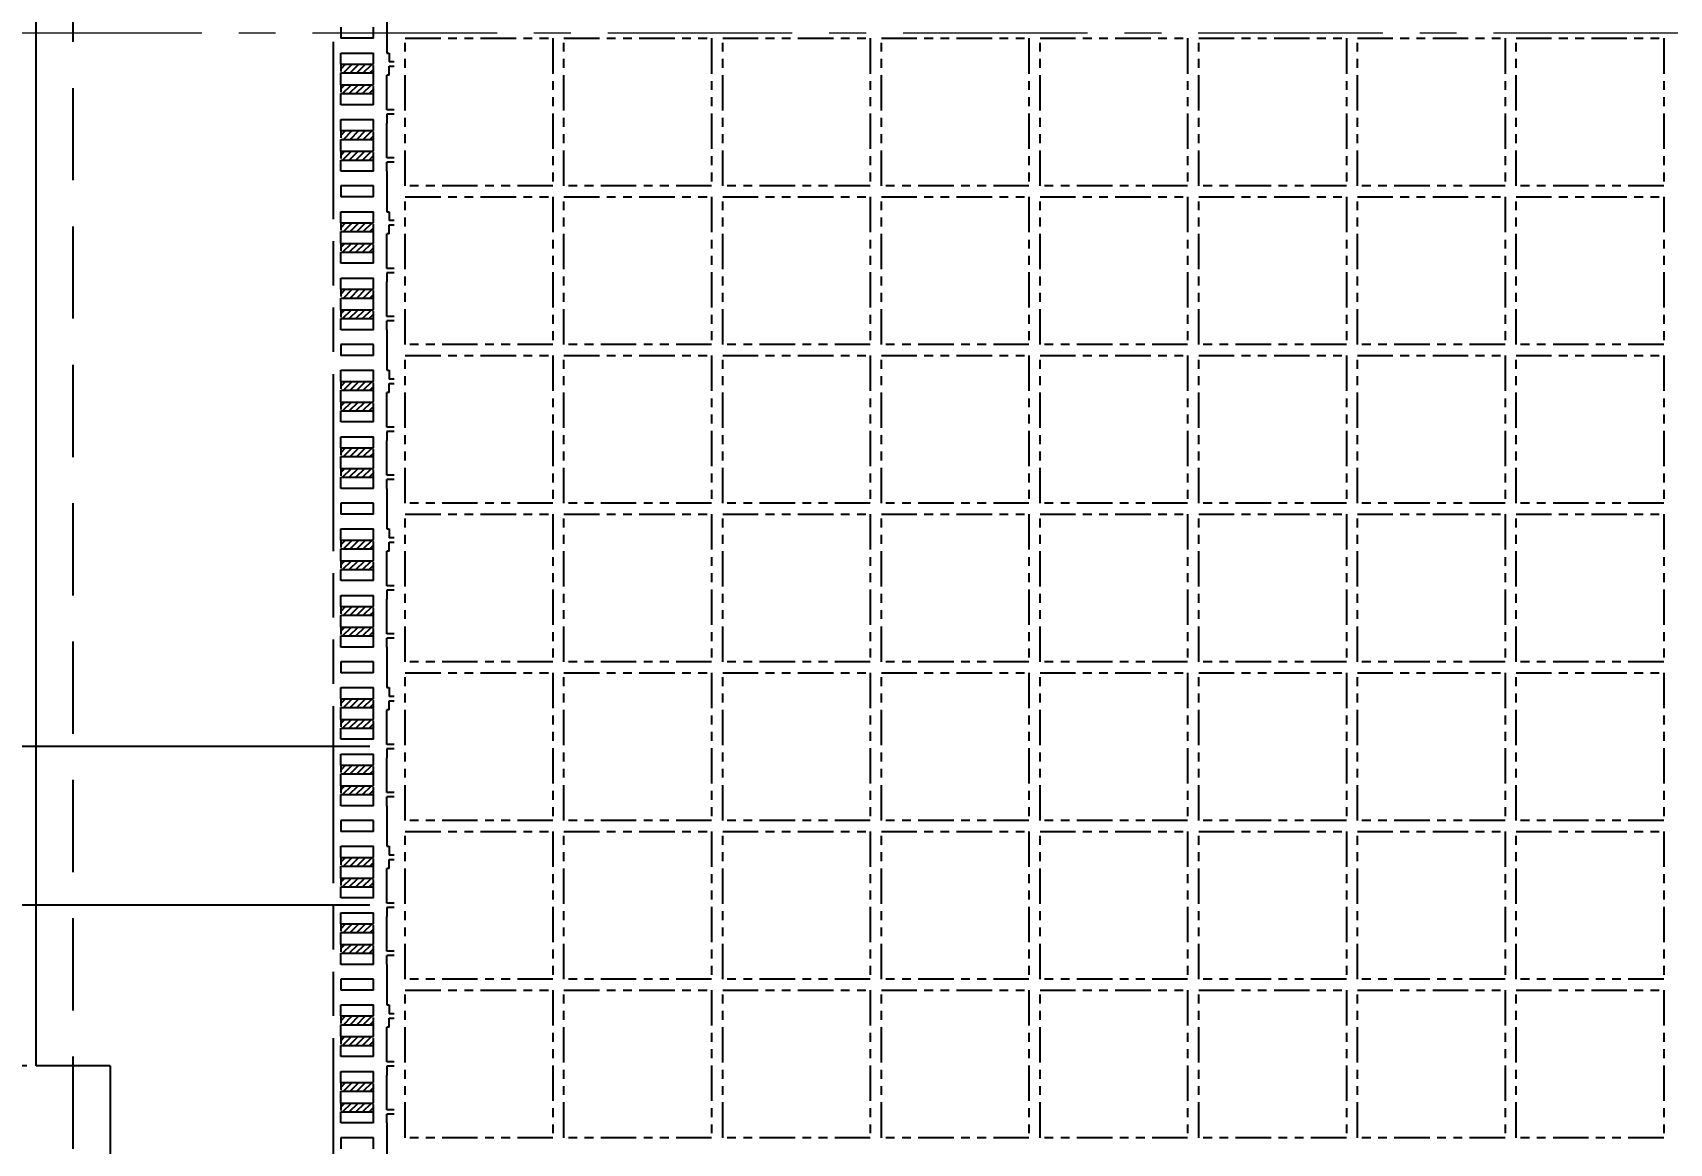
# Model space of a CAD drawing. Extents: x -338 to -53, y 67 to 196.
# Drawn here: x -326.41 to -304.24, y 133 to 148.05 of the extents above; entities that cross this region are included whole.
import ezdxf

# ---------------------------------------------------------------- set-up
doc = ezdxf.new("R2010")
doc.units = 0
for name, pattern in [('ACAD_ISO09W100', [45, 24, -3, 6, -3, 6, -3]), ('CENTER', [2, 1.25, -0.25, 0.25, -0.25]), ('HIDDEN', [0.375, 0.25, -0.125])]:
    doc.linetypes.add(name, pattern=pattern)
doc.layers.add('Center', color=1, linetype='CENTER', lineweight=0)
for name, color, linetype in [('dimension', 3, 'Continuous'), ('Etched Area', 4, 'Continuous'), ('Hidden', 4, 'HIDDEN'), ('Molding Line', 5, 'ACAD_ISO09W100'), ('PKG Line', 2, 'ACAD_ISO09W100'), ('Tape Line', 21, 'HIDDEN')]:
    doc.layers.add(name, color=color, linetype=linetype)
doc.styles.add('SIMPLEX', font='SIMPLEX')
doc.dimstyles.new('1', dxfattribs={"dimtxt": 1, "dimasz": 1, "dimexe": 0.3, "dimexo": 0.3, "dimgap": 0.3, "dimtad": 0, "dimdec": 3, "dimzin": 1, "dimdsep": 46, "dimtxsty": 'SIMPLEX', "dimcen": 0, "dimclrd": 256, "dimclre": 256, "dimclrt": 7, "dimadec": 0, "dimazin": 1, "dimtm": 1.25, "dimtfac": 1, "dimtdec": 3, "dimtmove": 0, "dimatfit": 0, "dimfxl": 1, "dimtolj": 1, "dimtzin": 0, "dimlwd": -1, "dimlwe": -1, "dimarcsym": 1})
pattern_1 = [(45, (-208.74118, 143.71751), (-0.04490128, 0.04490128), [])]
pattern_2 = [(45, (-208.74118, 144.61751), (-0.04490128, 0.04490128), [])]
pattern_3 = [(45, (-208.74118, 145.86751), (-0.04490128, 0.04490128), [])]
pattern_4 = [(45, (-208.74118, 146.76751), (-0.04490128, 0.04490128), [])]
pattern_5 = [(45, (-208.74118, 148.01751), (-0.04490128, 0.04490128), [])]
pattern_6 = [(45, (-208.74118, 148.91751), (-0.04490128, 0.04490128), [])]
pattern_7 = [(45, (-208.74118, 150.16751), (-0.04490128, 0.04490128), [])]
pattern_8 = [(45, (-208.74118, 151.06751), (-0.04490128, 0.04490128), [])]
pattern_9 = [(45, (-208.74118, 152.31751), (-0.04490128, 0.04490128), [])]
pattern_10 = [(45, (-208.74118, 153.21751), (-0.04490128, 0.04490128), [])]
pattern_11 = [(45, (-208.74118, 154.46751), (-0.04490128, 0.04490128), [])]
pattern_12 = [(45, (-208.74118, 155.36751), (-0.04490128, 0.04490128), [])]
pattern_13 = [(45, (-208.74118, 156.61751), (-0.04490128, 0.04490128), [])]
pattern_14 = [(45, (-208.74118, 157.51751), (-0.04490128, 0.04490128), [])]

# ---------------------------------------------------------------- blocks, each defined once
blk = doc.blocks.new('*D0')
at = {"layer": 'Defpoints', "color": 0, "transparency": 16777216}
for p in [(2412.232, 1925.599), (2420.925, 1925.599), (2420.925, 1923.449)]:
    blk.add_point(p, dxfattribs=at)
at = {"layer": 'dimension', "transparency": 16777216}
for p, q in [((2412.232, 1926.599), (2412.232, 1927.599)), ((2420.625, 1925.599), (2411.932, 1925.599)), ((2412.232, 1923.449), (2412.232, 1925.599)), ((2420.625, 1923.449), (2411.932, 1923.449)), ((2412.232, 1922.449), (2412.232, 1921.449))]:
    blk.add_line(p, q, dxfattribs=at)
for points in [[(2412.065, 1926.599), (2412.399, 1926.599), (2412.232, 1925.599)], [(2412.065, 1922.449), (2412.399, 1922.449), (2412.232, 1923.449)]]:
    blk.add_solid(points, dxfattribs=at)
at = {"layer": 'dimension', "color": 7, "transparency": 16777216, "insert": (2412.232, 1931.637), "char_height": 1, "attachment_point": 5, "rotation": 90, "style": 'SIMPLEX'}
blk.add_mtext('\\A1;2.150 TYP', dxfattribs=at)
blk = doc.blocks.new('*D13')
at = {"layer": 'Defpoints', "color": 0, "transparency": 16777216}
for p in [(2409.903, 1935.274), (2415.928, 1935.274), (2540.353, 1935.274)]:
    blk.add_point(p, dxfattribs=at)
at = {"layer": 'dimension', "transparency": 16777216}
blk.add_line((2415.628, 1935.274), (2409.903, 1935.274), dxfattribs=at)
at = {"layer": 'dimension', "color": 7, "transparency": 16777216, "insert": (2407.603, 1935.274), "char_height": 1, "attachment_point": 5, "style": 'SIMPLEX'}
blk.add_mtext('\\A1;0.000', dxfattribs=at)
blk = doc.blocks.new('*D17')
at = {"layer": 'Defpoints', "color": 0, "transparency": 16777216}
for p in [(2409.903, 1949.274), (2416.263, 1949.274), (2540.353, 1935.274)]:
    blk.add_point(p, dxfattribs=at)
at = {"layer": 'dimension', "transparency": 16777216}
blk.add_line((2415.963, 1949.274), (2409.903, 1949.274), dxfattribs=at)
at = {"layer": 'dimension', "color": 7, "transparency": 16777216, "insert": (2407.222, 1949.274), "char_height": 1, "attachment_point": 5, "style": 'SIMPLEX'}
blk.add_mtext('\\A1;14.000', dxfattribs=at)
blk = doc.blocks.new('*D18')
at = {"layer": 'Defpoints', "color": 0, "transparency": 16777216}
for p in [(2409.903, 1963.274), (2416.265, 1963.274), (2540.353, 1935.274)]:
    blk.add_point(p, dxfattribs=at)
at = {"layer": 'dimension', "transparency": 16777216}
blk.add_line((2415.965, 1963.274), (2409.903, 1963.274), dxfattribs=at)
at = {"layer": 'dimension', "color": 7, "transparency": 16777216, "insert": (2407.127, 1963.274), "char_height": 1, "attachment_point": 5, "style": 'SIMPLEX'}
blk.add_mtext('\\A1;28.000', dxfattribs=at)
blk = doc.blocks.new('*D19')
at = {"layer": 'Defpoints', "color": 0, "transparency": 16777216}
for p in [(2409.903, 1966.098), (2420.939, 1966.099), (2540.353, 1935.274)]:
    blk.add_point(p, dxfattribs=at)
at = {"layer": 'dimension', "transparency": 16777216}
for p, q in [((2411.903, 1966.098), (2409.903, 1966.098)), ((2413.903, 1966.099), (2411.903, 1966.098)), ((2420.639, 1966.099), (2413.903, 1966.099))]:
    blk.add_line(p, q, dxfattribs=at)
at = {"layer": 'dimension', "color": 7, "transparency": 16777216, "insert": (2407.127, 1966.098), "char_height": 1, "attachment_point": 5, "style": 'SIMPLEX'}
blk.add_mtext('\\A1;30.825', dxfattribs=at)
blk = doc.blocks.new('*D20')
at = {"layer": 'Defpoints', "color": 0, "transparency": 16777216}
for p in [(2409.903, 1967.274), (2416.715, 1967.274), (2540.353, 1935.274)]:
    blk.add_point(p, dxfattribs=at)
at = {"layer": 'dimension', "transparency": 16777216}
blk.add_line((2416.415, 1967.274), (2409.903, 1967.274), dxfattribs=at)
at = {"layer": 'dimension', "color": 7, "transparency": 16777216, "insert": (2407.127, 1967.274), "char_height": 1, "attachment_point": 5, "style": 'SIMPLEX'}
blk.add_mtext('\\A1;32.000', dxfattribs=at)
blk = doc.blocks.new('*D21')
at = {"layer": 'Defpoints', "color": 0, "transparency": 16777216}
for p in [(2409.903, 1969.965), (2416.132, 1969.119), (2540.353, 1935.274)]:
    blk.add_point(p, dxfattribs=at)
at = {"layer": 'dimension', "transparency": 16777216}
for p, q in [((2411.903, 1969.965), (2409.903, 1969.965)), ((2413.903, 1969.119), (2411.903, 1969.965)), ((2415.832, 1969.119), (2413.903, 1969.119))]:
    blk.add_line(p, q, dxfattribs=at)
at = {"layer": 'dimension', "color": 7, "transparency": 16777216, "insert": (2407.127, 1969.965), "char_height": 1, "attachment_point": 5, "style": 'SIMPLEX'}
blk.add_mtext('\\A1;33.845', dxfattribs=at)
blk = doc.blocks.new('*D22')
at = {"layer": 'Defpoints', "color": 0, "transparency": 16777216}
for p in [(2409.903, 1968.774), (2448.021, 1968.774), (2540.353, 1935.274)]:
    blk.add_point(p, dxfattribs=at)
at = {"layer": 'dimension', "transparency": 16777216}
blk.add_line((2447.721, 1968.774), (2409.903, 1968.774), dxfattribs=at)
at = {"layer": 'dimension', "color": 7, "transparency": 16777216, "insert": (2407.127, 1968.774), "char_height": 1, "attachment_point": 5, "style": 'SIMPLEX'}
blk.add_mtext('\\A1;33.500', dxfattribs=at)
blk = doc.blocks.new('*D23')
at = {"layer": 'Defpoints', "color": 0, "transparency": 16777216}
for p in [(2409.903, 1971.247), (2418.36, 1970.274), (2540.353, 1935.274)]:
    blk.add_point(p, dxfattribs=at)
at = {"layer": 'dimension', "transparency": 16777216}
for p, q in [((2411.903, 1971.247), (2409.903, 1971.247)), ((2413.903, 1970.274), (2411.903, 1971.247)), ((2418.06, 1970.274), (2413.903, 1970.274))]:
    blk.add_line(p, q, dxfattribs=at)
at = {"layer": 'dimension', "color": 7, "transparency": 16777216, "insert": (2407.127, 1971.247), "char_height": 1, "attachment_point": 5, "style": 'SIMPLEX'}
blk.add_mtext('\\A1;35.000', dxfattribs=at)
blk = doc.blocks.new('*D24')
at = {"layer": 'Defpoints', "color": 0, "transparency": 16777216}
for p in [(2540.353, 1935.274), (2409.903, 1921.274), (2416.278, 1921.274)]:
    blk.add_point(p, dxfattribs=at)
at = {"layer": 'dimension', "transparency": 16777216}
blk.add_line((2415.978, 1921.274), (2409.903, 1921.274), dxfattribs=at)
at = {"layer": 'dimension', "color": 7, "transparency": 16777216, "insert": (2407.222, 1921.274), "char_height": 1, "attachment_point": 5, "style": 'SIMPLEX'}
blk.add_mtext('\\A1;14.000', dxfattribs=at)
blk = doc.blocks.new('*D25')
at = {"layer": 'Defpoints', "color": 0, "transparency": 16777216}
for p in [(2540.353, 1935.274), (2409.903, 1907.274), (2416.287, 1907.274)]:
    blk.add_point(p, dxfattribs=at)
at = {"layer": 'dimension', "transparency": 16777216}
blk.add_line((2415.987, 1907.274), (2409.903, 1907.274), dxfattribs=at)
at = {"layer": 'dimension', "color": 7, "transparency": 16777216, "insert": (2407.127, 1907.274), "char_height": 1, "attachment_point": 5, "style": 'SIMPLEX'}
blk.add_mtext('\\A1;28.000', dxfattribs=at)
blk = doc.blocks.new('*D26')
at = {"layer": 'Defpoints', "color": 0, "transparency": 16777216}
for p in [(2540.353, 1935.274), (2409.903, 1904.449), (2420.822, 1904.449)]:
    blk.add_point(p, dxfattribs=at)
at = {"layer": 'dimension', "transparency": 16777216}
blk.add_line((2420.522, 1904.449), (2409.903, 1904.449), dxfattribs=at)
at = {"layer": 'dimension', "color": 7, "transparency": 16777216, "insert": (2407.127, 1904.449), "char_height": 1, "attachment_point": 5, "style": 'SIMPLEX'}
blk.add_mtext('\\A1;30.825', dxfattribs=at)
blk = doc.blocks.new('*D27')
at = {"layer": 'Defpoints', "color": 0, "transparency": 16777216}
for p in [(2540.353, 1935.274), (2409.903, 1903.274), (2416.904, 1903.274)]:
    blk.add_point(p, dxfattribs=at)
at = {"layer": 'dimension', "transparency": 16777216}
blk.add_line((2416.604, 1903.274), (2409.903, 1903.274), dxfattribs=at)
at = {"layer": 'dimension', "color": 7, "transparency": 16777216, "insert": (2407.127, 1903.274), "char_height": 1, "attachment_point": 5, "style": 'SIMPLEX'}
blk.add_mtext('\\A1;32.000', dxfattribs=at)
blk = doc.blocks.new('*D28')
at = {"layer": 'Defpoints', "color": 0, "transparency": 16777216}
for p in [(2540.353, 1935.274), (2409.903, 1901.774), (2425.655, 1901.774)]:
    blk.add_point(p, dxfattribs=at)
at = {"layer": 'dimension', "transparency": 16777216}
blk.add_line((2425.355, 1901.774), (2409.903, 1901.774), dxfattribs=at)
at = {"layer": 'dimension', "color": 7, "transparency": 16777216, "insert": (2407.127, 1901.774), "char_height": 1, "attachment_point": 5, "style": 'SIMPLEX'}
blk.add_mtext('\\A1;33.500', dxfattribs=at)
blk = doc.blocks.new('*D29')
at = {"layer": 'Defpoints', "color": 0, "transparency": 16777216}
for p in [(2540.353, 1935.274), (2416.167, 1901.429), (2409.903, 1900.552)]:
    blk.add_point(p, dxfattribs=at)
at = {"layer": 'dimension', "transparency": 16777216}
for p, q in [((2413.903, 1901.429), (2411.903, 1900.552)), ((2415.867, 1901.429), (2413.903, 1901.429)), ((2411.903, 1900.552), (2409.903, 1900.552))]:
    blk.add_line(p, q, dxfattribs=at)
at = {"layer": 'dimension', "color": 7, "transparency": 16777216, "insert": (2407.127, 1900.552), "char_height": 1, "attachment_point": 5, "style": 'SIMPLEX'}
blk.add_mtext('\\A1;33.845', dxfattribs=at)
blk = doc.blocks.new('*D30')
at = {"layer": 'Defpoints', "color": 0, "transparency": 16777216}
for p in [(2540.353, 1935.274), (2418.331, 1900.274), (2409.903, 1899.357)]:
    blk.add_point(p, dxfattribs=at)
at = {"layer": 'dimension', "transparency": 16777216}
for p, q in [((2413.903, 1900.274), (2411.903, 1899.357)), ((2418.031, 1900.274), (2413.903, 1900.274)), ((2411.903, 1899.357), (2409.903, 1899.357))]:
    blk.add_line(p, q, dxfattribs=at)
at = {"layer": 'dimension', "color": 7, "transparency": 16777216, "insert": (2407.127, 1899.357), "char_height": 1, "attachment_point": 5, "style": 'SIMPLEX'}
blk.add_mtext('\\A1;35.000', dxfattribs=at)
blk = doc.blocks.new('*D38')
at = {"layer": 'Defpoints', "color": 0, "transparency": 16777216}
for p in [(2421.035, 1977.057), (2421.028, 1966.201), (2540.353, 1935.274)]:
    blk.add_point(p, dxfattribs=at)
at = {"layer": 'dimension', "transparency": 16777216}
for p, q in [((2421.035, 1975.057), (2421.035, 1977.057)), ((2421.028, 1973.057), (2421.035, 1975.057)), ((2421.028, 1966.501), (2421.028, 1973.057))]:
    blk.add_line(p, q, dxfattribs=at)
at = {"layer": 'dimension', "color": 7, "transparency": 16777216, "insert": (2421.035, 1980.119), "char_height": 1, "attachment_point": 5, "rotation": 90, "style": 'SIMPLEX'}
blk.add_mtext('\\A1;119.325', dxfattribs=at)
blk = doc.blocks.new('*D55')
at = {"layer": 'Defpoints', "color": 0, "transparency": 16777216}
for p in [(2540.353, 1935.274), (2426.853, 1900.939), (2426.853, 1893.012)]:
    blk.add_point(p, dxfattribs=at)
at = {"layer": 'dimension', "transparency": 16777216}
blk.add_line((2426.853, 1900.639), (2426.853, 1893.012), dxfattribs=at)
at = {"layer": 'dimension', "color": 7, "transparency": 16777216, "insert": (2426.853, 1889.95), "char_height": 1, "attachment_point": 5, "rotation": 90, "style": 'SIMPLEX'}
blk.add_mtext('\\A1;113.500', dxfattribs=at)
blk = doc.blocks.new('*D56')
at = {"layer": 'Defpoints', "color": 0, "transparency": 16777216}
for p in [(2540.353, 1935.274), (2426.353, 1900.936), (2425.178, 1893.012)]:
    blk.add_point(p, dxfattribs=at)
at = {"layer": 'dimension', "transparency": 16777216}
for p, q in [((2426.353, 1900.636), (2426.353, 1897.012)), ((2426.353, 1897.012), (2425.178, 1895.012)), ((2425.178, 1895.012), (2425.178, 1893.012))]:
    blk.add_line(p, q, dxfattribs=at)
at = {"layer": 'dimension', "color": 7, "transparency": 16777216, "insert": (2425.178, 1889.95), "char_height": 1, "attachment_point": 5, "rotation": 90, "style": 'SIMPLEX'}
blk.add_mtext('\\A1;114.000', dxfattribs=at)
blk = doc.blocks.new('*D57')
at = {"layer": 'Defpoints', "color": 0, "transparency": 16777216}
for p in [(2540.353, 1935.274), (2421.028, 1904.343), (2421.04, 1893.012)]:
    blk.add_point(p, dxfattribs=at)
at = {"layer": 'dimension', "transparency": 16777216}
for p, q in [((2421.028, 1904.043), (2421.028, 1897.012)), ((2421.028, 1897.012), (2421.04, 1895.012)), ((2421.04, 1895.012), (2421.04, 1893.012))]:
    blk.add_line(p, q, dxfattribs=at)
at = {"layer": 'dimension', "color": 7, "transparency": 16777216, "insert": (2421.04, 1889.95), "char_height": 1, "attachment_point": 5, "rotation": 90, "style": 'SIMPLEX'}
blk.add_mtext('\\A1;119.325', dxfattribs=at)

msp = doc.modelspace()

# ---------------------------------------------------------------- hatches: boundary and pattern name
at = {"layer": 'Etched Area'}
h = msp.add_hatch(dxfattribs=at)
h.set_pattern_fill('ANSI31', color=256, scale=0.02)
h.set_pattern_definition(pattern_14)
h.paths.add_polyline_path([(-321.7955, 147.6277), (-322.2405, 147.6277), (-322.2405, 147.5077), (-321.7955, 147.5077)])
h = msp.add_hatch(dxfattribs=at)
h.set_pattern_fill('ANSI31', color=256, scale=0.02)
h.set_pattern_definition(pattern_14)
h.paths.add_polyline_path([(-321.7955, 147.3477), (-322.2405, 147.3477), (-322.2405, 147.2277), (-321.7955, 147.2277)])
h = msp.add_hatch(dxfattribs=at)
h.set_pattern_fill('ANSI31', color=256, scale=0.02)
h.set_pattern_definition(pattern_13)
h.paths.add_polyline_path([(-321.7955, 146.7277), (-322.2405, 146.7277), (-322.2405, 146.6077), (-321.7955, 146.6077)])
h = msp.add_hatch(dxfattribs=at)
h.set_pattern_fill('ANSI31', color=256, scale=0.02)
h.set_pattern_definition(pattern_13)
h.paths.add_polyline_path([(-321.7955, 146.4477), (-322.2405, 146.4477), (-322.2405, 146.3277), (-321.7955, 146.3277)])
h = msp.add_hatch(dxfattribs=at)
h.set_pattern_fill('ANSI31', color=256, scale=0.02)
h.set_pattern_definition(pattern_12)
h.paths.add_polyline_path([(-321.7955, 145.4777), (-322.2405, 145.4777), (-322.2405, 145.3577), (-321.7955, 145.3577)])
h = msp.add_hatch(dxfattribs=at)
h.set_pattern_fill('ANSI31', color=256, scale=0.02)
h.set_pattern_definition(pattern_12)
h.paths.add_polyline_path([(-321.7955, 145.1977), (-322.2405, 145.1977), (-322.2405, 145.0777), (-321.7955, 145.0777)])
h = msp.add_hatch(dxfattribs=at)
h.set_pattern_fill('ANSI31', color=256, scale=0.02)
h.set_pattern_definition(pattern_11)
h.paths.add_polyline_path([(-321.7955, 144.5777), (-322.2405, 144.5777), (-322.2405, 144.4577), (-321.7955, 144.4577)])
h = msp.add_hatch(dxfattribs=at)
h.set_pattern_fill('ANSI31', color=256, scale=0.02)
h.set_pattern_definition(pattern_11)
h.paths.add_polyline_path([(-321.7955, 144.2977), (-322.2405, 144.2977), (-322.2405, 144.1777), (-321.7955, 144.1777)])
h = msp.add_hatch(dxfattribs=at)
h.set_pattern_fill('ANSI31', color=256, scale=0.02)
h.set_pattern_definition(pattern_10)
h.paths.add_polyline_path([(-321.7955, 143.3277), (-322.2405, 143.3277), (-322.2405, 143.2077), (-321.7955, 143.2077)])
h = msp.add_hatch(dxfattribs=at)
h.set_pattern_fill('ANSI31', color=256, scale=0.02)
h.set_pattern_definition(pattern_10)
h.paths.add_polyline_path([(-321.7955, 143.0477), (-322.2405, 143.0477), (-322.2405, 142.9277), (-321.7955, 142.9277)])
h = msp.add_hatch(dxfattribs=at)
h.set_pattern_fill('ANSI31', color=256, scale=0.02)
h.set_pattern_definition(pattern_9)
h.paths.add_polyline_path([(-321.7955, 142.4277), (-322.2405, 142.4277), (-322.2405, 142.3077), (-321.7955, 142.3077)])
h = msp.add_hatch(dxfattribs=at)
h.set_pattern_fill('ANSI31', color=256, scale=0.02)
h.set_pattern_definition(pattern_9)
h.paths.add_polyline_path([(-321.7955, 142.1477), (-322.2405, 142.1477), (-322.2405, 142.0277), (-321.7955, 142.0277)])
h = msp.add_hatch(dxfattribs=at)
h.set_pattern_fill('ANSI31', color=256, scale=0.02)
h.set_pattern_definition(pattern_8)
h.paths.add_polyline_path([(-321.7955, 141.1777), (-322.2405, 141.1777), (-322.2405, 141.0577), (-321.7955, 141.0577)])
h = msp.add_hatch(dxfattribs=at)
h.set_pattern_fill('ANSI31', color=256, scale=0.02)
h.set_pattern_definition(pattern_8)
h.paths.add_polyline_path([(-321.7955, 140.8977), (-322.2405, 140.8977), (-322.2405, 140.7777), (-321.7955, 140.7777)])
h = msp.add_hatch(dxfattribs=at)
h.set_pattern_fill('ANSI31', color=256, scale=0.02)
h.set_pattern_definition(pattern_7)
h.paths.add_polyline_path([(-321.7955, 140.2777), (-322.2405, 140.2777), (-322.2405, 140.1577), (-321.7955, 140.1577)])
h = msp.add_hatch(dxfattribs=at)
h.set_pattern_fill('ANSI31', color=256, scale=0.02)
h.set_pattern_definition(pattern_7)
h.paths.add_polyline_path([(-321.7955, 139.9977), (-322.2405, 139.9977), (-322.2405, 139.8777), (-321.7955, 139.8777)])
h = msp.add_hatch(dxfattribs=at)
h.set_pattern_fill('ANSI31', color=256, scale=0.02)
h.set_pattern_definition(pattern_6)
h.paths.add_polyline_path([(-321.7955, 139.0277), (-322.2405, 139.0277), (-322.2405, 138.9077), (-321.7955, 138.9077)])
h = msp.add_hatch(dxfattribs=at)
h.set_pattern_fill('ANSI31', color=256, scale=0.02)
h.set_pattern_definition(pattern_6)
h.paths.add_polyline_path([(-321.7955, 138.7477), (-322.2405, 138.7477), (-322.2405, 138.6277), (-321.7955, 138.6277)])
h = msp.add_hatch(dxfattribs=at)
h.set_pattern_fill('ANSI31', color=256, scale=0.02)
h.set_pattern_definition(pattern_5)
h.paths.add_polyline_path([(-321.7955, 138.1277), (-322.2405, 138.1277), (-322.2405, 138.0077), (-321.7955, 138.0077)])
h = msp.add_hatch(dxfattribs=at)
h.set_pattern_fill('ANSI31', color=256, scale=0.02)
h.set_pattern_definition(pattern_5)
h.paths.add_polyline_path([(-321.7955, 137.8477), (-322.2405, 137.8477), (-322.2405, 137.7277), (-321.7955, 137.7277)])
h = msp.add_hatch(dxfattribs=at)
h.set_pattern_fill('ANSI31', color=256, scale=0.02)
h.set_pattern_definition(pattern_4)
h.paths.add_polyline_path([(-321.7955, 136.8777), (-322.2405, 136.8777), (-322.2405, 136.7577), (-321.7955, 136.7577)])
h = msp.add_hatch(dxfattribs=at)
h.set_pattern_fill('ANSI31', color=256, scale=0.02)
h.set_pattern_definition(pattern_4)
h.paths.add_polyline_path([(-321.7955, 136.5977), (-322.2405, 136.5977), (-322.2405, 136.4777), (-321.7955, 136.4777)])
h = msp.add_hatch(dxfattribs=at)
h.set_pattern_fill('ANSI31', color=256, scale=0.02)
h.set_pattern_definition(pattern_3)
h.paths.add_polyline_path([(-321.7955, 135.9777), (-322.2405, 135.9777), (-322.2405, 135.8577), (-321.7955, 135.8577)])
h = msp.add_hatch(dxfattribs=at)
h.set_pattern_fill('ANSI31', color=256, scale=0.02)
h.set_pattern_definition(pattern_3)
h.paths.add_polyline_path([(-321.7955, 135.6977), (-322.2405, 135.6977), (-322.2405, 135.5777), (-321.7955, 135.5777)])
h = msp.add_hatch(dxfattribs=at)
h.set_pattern_fill('ANSI31', color=256, scale=0.02)
h.set_pattern_definition(pattern_2)
h.paths.add_polyline_path([(-321.7955, 134.7277), (-322.2405, 134.7277), (-322.2405, 134.6077), (-321.7955, 134.6077)])
h = msp.add_hatch(dxfattribs=at)
h.set_pattern_fill('ANSI31', color=256, scale=0.02)
h.set_pattern_definition(pattern_2)
h.paths.add_polyline_path([(-321.7955, 134.4477), (-322.2405, 134.4477), (-322.2405, 134.3277), (-321.7955, 134.3277)])
h = msp.add_hatch(dxfattribs=at)
h.set_pattern_fill('ANSI31', color=256, scale=0.02)
h.set_pattern_definition(pattern_1)
h.paths.add_polyline_path([(-321.7955, 133.8277), (-322.2405, 133.8277), (-322.2405, 133.7077), (-321.7955, 133.7077)])
h = msp.add_hatch(dxfattribs=at)
h.set_pattern_fill('ANSI31', color=256, scale=0.02)
h.set_pattern_definition(pattern_1)
h.paths.add_polyline_path([(-321.7955, 133.5477), (-322.2405, 133.5477), (-322.2405, 133.4277), (-321.7955, 133.4277)])

# ---------------------------------------------------------------- linework, layer by layer
for p, q in [((-326.3655, 134.0527), (-326.3655, 162.0527)), ((-322.2405, 148.1277), (-322.2405, 147.9777)), ((-321.7955, 147.9777), (-321.7955, 148.1277)), ((-321.6155, 148.3277), (-321.6155, 147.7777)), ((-321.7955, 147.9777), (-322.2405, 147.9777)), ((-322.2405, 147.6277), (-322.2405, 147.7777)), ((-322.2405, 147.7777), (-321.7955, 147.7777)), ((-321.7955, 147.6277), (-321.7955, 147.7777)), ((-321.6155, 147.7777), (-321.5855, 147.7777)), ((-321.5855, 147.7777), (-321.5855, 147.6577)), ((-322.2405, 147.6277), (-321.7955, 147.6277)), ((-322.2405, 147.3477), (-322.2405, 147.5077)), ((-322.2405, 147.5077), (-321.7955, 147.5077)), ((-321.7955, 147.3477), (-321.7955, 147.5077)), ((-321.6155, 147.1277), (-321.6155, 147.4777)), ((-321.5855, 147.4777), (-321.6155, 147.4777)), ((-321.5155, 147.6577), (-321.5855, 147.6577)), ((-321.5855, 147.5977), (-321.5155, 147.5977)), ((-321.5855, 147.4777), (-321.5855, 147.5977)), ((-322.2405, 147.3477), (-321.7955, 147.3477)), ((-322.2405, 147.0777), (-322.2405, 147.2277)), ((-322.2405, 147.2277), (-321.7955, 147.2277)), ((-321.7955, 147.0777), (-321.7955, 147.2277)), ((-321.7955, 147.0777), (-322.2405, 147.0777)), ((-321.6155, 147.0077), (-321.6155, 147.1277)), ((-321.5155, 147.0077), (-321.6155, 147.0077)), ((-322.2405, 146.7277), (-322.2405, 146.8777)), ((-322.2405, 146.8777), (-321.7955, 146.8777)), ((-321.7955, 146.7277), (-321.7955, 146.8777)), ((-321.5155, 146.9477), (-321.6155, 146.9477)), ((-321.6155, 146.9477), (-321.6155, 146.8277)), ((-321.6155, 146.4777), (-321.6155, 146.8277)), ((-322.2405, 146.7277), (-321.7955, 146.7277)), ((-322.2405, 146.4477), (-322.2405, 146.6077)), ((-322.2405, 146.6077), (-321.7955, 146.6077)), ((-321.7955, 146.4477), (-321.7955, 146.6077)), ((-322.2405, 146.4477), (-321.7955, 146.4477)), ((-321.6155, 146.3577), (-321.6155, 146.4777)), ((-321.5155, 146.3577), (-321.6155, 146.3577)), ((-322.2405, 146.1777), (-322.2405, 146.3277)), ((-322.2405, 146.3277), (-321.7955, 146.3277)), ((-321.7955, 146.1777), (-322.2405, 146.1777)), ((-321.7955, 146.1777), (-321.7955, 146.3277)), ((-321.6155, 146.1777), (-321.6155, 146.2977)), ((-321.5155, 146.2977), (-321.6155, 146.2977)), ((-321.6155, 146.1777), (-321.6155, 145.6277)), ((-321.7955, 145.9777), (-322.2405, 145.9777)), ((-322.2405, 145.9777), (-322.2405, 145.8277)), ((-321.7955, 145.8277), (-321.7955, 145.9777)), ((-321.7955, 145.8277), (-322.2405, 145.8277)), ((-322.2405, 145.4777), (-322.2405, 145.6277)), ((-322.2405, 145.6277), (-321.7955, 145.6277)), ((-322.2405, 145.4777), (-321.7955, 145.4777)), ((-321.7955, 145.4777), (-321.7955, 145.6277)), ((-321.6155, 145.6277), (-321.5855, 145.6277)), ((-321.5855, 145.6277), (-321.5855, 145.5077)), ((-321.5155, 145.5077), (-321.5855, 145.5077)), ((-322.2405, 145.1977), (-322.2405, 145.3577)), ((-322.2405, 145.3577), (-321.7955, 145.3577)), ((-321.7955, 145.1977), (-321.7955, 145.3577)), ((-321.6155, 144.9777), (-321.6155, 145.3277)), ((-321.5855, 145.3277), (-321.6155, 145.3277)), ((-321.5855, 145.4477), (-321.5155, 145.4477)), ((-321.5855, 145.3277), (-321.5855, 145.4477)), ((-322.2405, 145.1977), (-321.7955, 145.1977)), ((-322.2405, 144.9277), (-322.2405, 145.0777)), ((-322.2405, 145.0777), (-321.7955, 145.0777)), ((-321.7955, 144.9277), (-321.7955, 145.0777)), ((-321.7955, 144.9277), (-322.2405, 144.9277)), ((-321.6155, 144.8577), (-321.6155, 144.9777)), ((-321.5155, 144.8577), (-321.6155, 144.8577)), ((-321.5155, 144.7977), (-321.6155, 144.7977)), ((-321.6155, 144.7977), (-321.6155, 144.6777)), ((-322.2405, 144.5777), (-322.2405, 144.7277)), ((-322.2405, 144.7277), (-321.7955, 144.7277)), ((-322.2405, 144.5777), (-321.7955, 144.5777)), ((-321.7955, 144.5777), (-321.7955, 144.7277)), ((-321.6155, 144.3277), (-321.6155, 144.6777)), ((-322.2405, 144.2977), (-322.2405, 144.4577)), ((-322.2405, 144.4577), (-321.7955, 144.4577)), ((-321.7955, 144.2977), (-321.7955, 144.4577)), ((-322.2405, 144.2977), (-321.7955, 144.2977)), ((-322.2405, 144.0277), (-322.2405, 144.1777)), ((-322.2405, 144.1777), (-321.7955, 144.1777)), ((-321.7955, 144.0277), (-321.7955, 144.1777)), ((-321.6155, 144.2077), (-321.6155, 144.3277)), ((-321.5155, 144.2077), (-321.6155, 144.2077)), ((-321.6155, 144.0277), (-321.6155, 144.1477)), ((-321.5155, 144.1477), (-321.6155, 144.1477)), ((-321.7955, 144.0277), (-322.2405, 144.0277)), ((-321.6155, 144.0277), (-321.6155, 143.4777)), ((-321.7955, 143.8277), (-322.2405, 143.8277)), ((-322.2405, 143.8277), (-322.2405, 143.6777)), ((-321.7955, 143.6777), (-321.7955, 143.8277)), ((-321.7955, 143.6777), (-322.2405, 143.6777)), ((-322.2405, 143.3277), (-322.2405, 143.4777)), ((-322.2405, 143.4777), (-321.7955, 143.4777)), ((-321.7955, 143.3277), (-321.7955, 143.4777)), ((-321.6155, 143.4777), (-321.5855, 143.4777)), ((-321.5855, 143.4777), (-321.5855, 143.3577)), ((-322.2405, 143.3277), (-321.7955, 143.3277)), ((-321.5155, 143.3577), (-321.5855, 143.3577)), ((-321.5855, 143.2977), (-321.5155, 143.2977)), ((-321.5855, 143.1777), (-321.5855, 143.2977)), ((-322.2405, 143.0477), (-322.2405, 143.2077)), ((-322.2405, 143.2077), (-321.7955, 143.2077)), ((-322.2405, 143.0477), (-321.7955, 143.0477)), ((-321.7955, 143.0477), (-321.7955, 143.2077)), ((-321.6155, 142.8277), (-321.6155, 143.1777)), ((-321.5855, 143.1777), (-321.6155, 143.1777)), ((-322.2405, 142.7777), (-322.2405, 142.9277)), ((-322.2405, 142.9277), (-321.7955, 142.9277)), ((-321.7955, 142.7777), (-321.7955, 142.9277)), ((-321.6155, 142.7077), (-321.6155, 142.8277)), ((-321.7955, 142.7777), (-322.2405, 142.7777)), ((-322.2405, 142.4277), (-322.2405, 142.5777)), ((-322.2405, 142.5777), (-321.7955, 142.5777)), ((-321.7955, 142.4277), (-321.7955, 142.5777)), ((-321.5155, 142.7077), (-321.6155, 142.7077)), ((-321.5155, 142.6477), (-321.6155, 142.6477)), ((-321.6155, 142.6477), (-321.6155, 142.5277)), ((-322.2405, 142.4277), (-321.7955, 142.4277)), ((-321.6155, 142.1777), (-321.6155, 142.5277)), ((-322.2405, 142.1477), (-322.2405, 142.3077)), ((-322.2405, 142.3077), (-321.7955, 142.3077)), ((-322.2405, 142.1477), (-321.7955, 142.1477)), ((-321.7955, 142.1477), (-321.7955, 142.3077)), ((-321.6155, 142.0577), (-321.6155, 142.1777)), ((-322.2405, 141.8777), (-322.2405, 142.0277)), ((-322.2405, 142.0277), (-321.7955, 142.0277)), ((-321.7955, 141.8777), (-321.7955, 142.0277)), ((-321.5155, 142.0577), (-321.6155, 142.0577)), ((-321.6155, 141.8777), (-321.6155, 141.9977)), ((-321.5155, 141.9977), (-321.6155, 141.9977)), ((-321.7955, 141.8777), (-322.2405, 141.8777)), ((-321.6155, 141.8777), (-321.6155, 141.3277)), ((-321.7955, 141.6777), (-322.2405, 141.6777)), ((-322.2405, 141.6777), (-322.2405, 141.5277)), ((-321.7955, 141.5277), (-322.2405, 141.5277)), ((-321.7955, 141.5277), (-321.7955, 141.6777)), ((-322.2405, 141.1777), (-322.2405, 141.3277)), ((-322.2405, 141.3277), (-321.7955, 141.3277)), ((-321.7955, 141.1777), (-321.7955, 141.3277)), ((-321.6155, 141.3277), (-321.5855, 141.3277)), ((-321.5855, 141.3277), (-321.5855, 141.2077)), ((-322.2405, 141.1777), (-321.7955, 141.1777)), ((-322.2405, 140.8977), (-322.2405, 141.0577)), ((-322.2405, 141.0577), (-321.7955, 141.0577)), ((-321.7955, 140.8977), (-321.7955, 141.0577)), ((-321.6155, 140.6777), (-321.6155, 141.0277)), ((-321.5855, 141.0277), (-321.6155, 141.0277)), ((-321.5155, 141.2077), (-321.5855, 141.2077)), ((-321.5855, 141.1477), (-321.5155, 141.1477)), ((-321.5855, 141.0277), (-321.5855, 141.1477)), ((-322.2405, 140.8977), (-321.7955, 140.8977)), ((-322.2405, 140.6277), (-322.2405, 140.7777)), ((-322.2405, 140.7777), (-321.7955, 140.7777)), ((-321.7955, 140.6277), (-322.2405, 140.6277)), ((-321.7955, 140.6277), (-321.7955, 140.7777)), ((-321.6155, 140.5577), (-321.6155, 140.6777)), ((-322.2405, 140.2777), (-322.2405, 140.4277)), ((-322.2405, 140.4277), (-321.7955, 140.4277)), ((-321.7955, 140.2777), (-321.7955, 140.4277)), ((-321.5155, 140.5577), (-321.6155, 140.5577)), ((-321.5155, 140.4977), (-321.6155, 140.4977)), ((-321.6155, 140.4977), (-321.6155, 140.3777)), ((-321.6155, 140.0277), (-321.6155, 140.3777)), ((-322.2405, 140.2777), (-321.7955, 140.2777)), ((-322.2405, 139.9977), (-322.2405, 140.1577)), ((-322.2405, 140.1577), (-321.7955, 140.1577)), ((-321.7955, 139.9977), (-321.7955, 140.1577)), ((-322.2405, 139.9977), (-321.7955, 139.9977)), ((-321.6155, 139.9077), (-321.6155, 140.0277)), ((-322.2405, 139.7277), (-322.2405, 139.8777)), ((-322.2405, 139.8777), (-321.7955, 139.8777)), ((-321.7955, 139.7277), (-322.2405, 139.7277)), ((-321.7955, 139.7277), (-321.7955, 139.8777)), ((-321.5155, 139.9077), (-321.6155, 139.9077)), ((-321.6155, 139.7277), (-321.6155, 139.8477)), ((-321.5155, 139.8477), (-321.6155, 139.8477)), ((-321.6155, 139.7277), (-321.6155, 139.1777)), ((-321.7955, 139.5277), (-322.2405, 139.5277)), ((-322.2405, 139.5277), (-322.2405, 139.3777)), ((-321.7955, 139.3777), (-321.7955, 139.5277)), ((-321.7955, 139.3777), (-322.2405, 139.3777)), ((-322.2405, 139.0277), (-322.2405, 139.1777)), ((-322.2405, 139.1777), (-321.7955, 139.1777)), ((-322.2405, 139.0277), (-321.7955, 139.0277)), ((-321.7955, 139.0277), (-321.7955, 139.1777)), ((-321.6155, 139.1777), (-321.5855, 139.1777)), ((-321.5855, 139.1777), (-321.5855, 139.0577)), ((-321.5155, 139.0577), (-321.5855, 139.0577)), ((-322.2405, 138.7477), (-322.2405, 138.9077)), ((-322.2405, 138.9077), (-321.7955, 138.9077)), ((-321.7955, 138.7477), (-321.7955, 138.9077)), ((-321.6155, 138.5277), (-321.6155, 138.8777)), ((-321.5855, 138.8777), (-321.6155, 138.8777)), ((-321.5855, 138.9977), (-321.5155, 138.9977)), ((-321.5855, 138.8777), (-321.5855, 138.9977)), ((-322.2405, 138.7477), (-321.7955, 138.7477)), ((-322.2405, 138.4777), (-322.2405, 138.6277)), ((-322.2405, 138.6277), (-321.7955, 138.6277)), ((-321.7955, 138.4777), (-321.7955, 138.6277)), ((-321.7955, 138.4777), (-322.2405, 138.4777)), ((-321.6155, 138.4077), (-321.6155, 138.5277)), ((-321.5155, 138.4077), (-321.6155, 138.4077)), ((-322.2405, 138.1277), (-322.2405, 138.2777)), ((-322.2405, 138.2777), (-321.7955, 138.2777)), ((-321.7955, 138.1277), (-321.7955, 138.2777)), ((-321.5155, 138.3477), (-321.6155, 138.3477)), ((-321.6155, 138.3477), (-321.6155, 138.2277)), ((-321.6155, 137.8777), (-321.6155, 138.2277)), ((-322.2405, 138.1277), (-321.7955, 138.1277)), ((-322.2405, 137.8477), (-322.2405, 138.0077)), ((-322.2405, 138.0077), (-321.7955, 138.0077)), ((-321.7955, 137.8477), (-321.7955, 138.0077)), ((-322.2405, 137.8477), (-321.7955, 137.8477)), ((-322.2405, 137.5777), (-322.2405, 137.7277)), ((-322.2405, 137.7277), (-321.7955, 137.7277)), ((-321.7955, 137.5777), (-321.7955, 137.7277)), ((-321.6155, 137.7577), (-321.6155, 137.8777)), ((-321.5155, 137.7577), (-321.6155, 137.7577)), ((-321.6155, 137.5777), (-321.6155, 137.6977)), ((-321.5155, 137.6977), (-321.6155, 137.6977)), ((-321.7955, 137.5777), (-322.2405, 137.5777)), ((-321.6155, 137.5777), (-321.6155, 137.0277)), ((-321.7955, 137.3777), (-322.2405, 137.3777)), ((-322.2405, 137.3777), (-322.2405, 137.2277)), ((-321.7955, 137.2277), (-321.7955, 137.3777)), ((-321.7955, 137.2277), (-322.2405, 137.2277)), ((-322.2405, 136.8777), (-322.2405, 137.0277)), ((-322.2405, 137.0277), (-321.7955, 137.0277)), ((-321.7955, 136.8777), (-321.7955, 137.0277)), ((-321.6155, 137.0277), (-321.5855, 137.0277)), ((-321.5855, 137.0277), (-321.5855, 136.9077)), ((-322.2405, 136.8777), (-321.7955, 136.8777)), ((-321.5155, 136.9077), (-321.5855, 136.9077)), ((-321.5855, 136.8477), (-321.5155, 136.8477)), ((-321.5855, 136.7277), (-321.5855, 136.8477)), ((-322.2405, 136.5977), (-322.2405, 136.7577)), ((-322.2405, 136.7577), (-321.7955, 136.7577)), ((-322.2405, 136.5977), (-321.7955, 136.5977)), ((-321.7955, 136.5977), (-321.7955, 136.7577)), ((-321.6155, 136.3777), (-321.6155, 136.7277)), ((-321.5855, 136.7277), (-321.6155, 136.7277)), ((-322.2405, 136.3277), (-322.2405, 136.4777)), ((-322.2405, 136.4777), (-321.7955, 136.4777)), ((-321.7955, 136.3277), (-321.7955, 136.4777)), ((-321.6155, 136.2577), (-321.6155, 136.3777)), ((-321.7955, 136.3277), (-322.2405, 136.3277)), ((-321.5155, 136.2577), (-321.6155, 136.2577)), ((-321.5155, 136.1977), (-321.6155, 136.1977)), ((-321.6155, 136.1977), (-321.6155, 136.0777)), ((-322.2405, 135.9777), (-322.2405, 136.1277)), ((-322.2405, 136.1277), (-321.7955, 136.1277)), ((-322.2405, 135.9777), (-321.7955, 135.9777)), ((-321.7955, 135.9777), (-321.7955, 136.1277)), ((-321.6155, 135.7277), (-321.6155, 136.0777)), ((-322.2405, 135.6977), (-322.2405, 135.8577)), ((-322.2405, 135.8577), (-321.7955, 135.8577)), ((-322.2405, 135.6977), (-321.7955, 135.6977)), ((-321.7955, 135.6977), (-321.7955, 135.8577)), ((-321.6155, 135.6077), (-321.6155, 135.7277)), ((-322.2405, 135.4277), (-322.2405, 135.5777)), ((-322.2405, 135.5777), (-321.7955, 135.5777)), ((-321.7955, 135.4277), (-321.7955, 135.5777)), ((-321.5155, 135.6077), (-321.6155, 135.6077)), ((-321.6155, 135.4277), (-321.6155, 135.5477)), ((-321.5155, 135.5477), (-321.6155, 135.5477)), ((-321.7955, 135.4277), (-322.2405, 135.4277)), ((-321.6155, 135.4277), (-321.6155, 134.8777)), ((-321.7955, 135.2277), (-322.2405, 135.2277)), ((-322.2405, 135.2277), (-322.2405, 135.0777)), ((-321.7955, 135.0777), (-322.2405, 135.0777)), ((-321.7955, 135.0777), (-321.7955, 135.2277)), ((-322.2405, 134.7277), (-322.2405, 134.8777)), ((-322.2405, 134.8777), (-321.7955, 134.8777)), ((-321.7955, 134.7277), (-321.7955, 134.8777)), ((-321.6155, 134.8777), (-321.5855, 134.8777)), ((-321.5855, 134.8777), (-321.5855, 134.7577)), ((-322.2405, 134.7277), (-321.7955, 134.7277)), ((-322.2405, 134.4477), (-322.2405, 134.6077)), ((-322.2405, 134.6077), (-321.7955, 134.6077)), ((-321.7955, 134.4477), (-321.7955, 134.6077)), ((-321.5155, 134.7577), (-321.5855, 134.7577)), ((-321.5855, 134.6977), (-321.5155, 134.6977)), ((-321.5855, 134.5777), (-321.5855, 134.6977)), ((-322.2405, 134.4477), (-321.7955, 134.4477)), ((-321.6155, 134.2277), (-321.6155, 134.5777)), ((-321.5855, 134.5777), (-321.6155, 134.5777)), ((-322.2405, 134.1777), (-322.2405, 134.3277)), ((-322.2405, 134.3277), (-321.7955, 134.3277)), ((-321.7955, 134.1777), (-322.2405, 134.1777)), ((-321.7955, 134.1777), (-321.7955, 134.3277)), ((-321.6155, 134.1077), (-321.6155, 134.2277)), ((-325.3655, 134.0527), (-326.3655, 134.0527)), ((-325.3655, 134.0527), (-325.3655, 120.0527)), ((-322.2405, 133.8277), (-322.2405, 133.9777)), ((-322.2405, 133.9777), (-321.7955, 133.9777)), ((-321.7955, 133.8277), (-321.7955, 133.9777)), ((-321.5155, 134.1077), (-321.6155, 134.1077)), ((-321.5155, 134.0477), (-321.6155, 134.0477)), ((-321.6155, 134.0477), (-321.6155, 133.9277)), ((-321.6155, 133.5777), (-321.6155, 133.9277)), ((-322.2405, 133.8277), (-321.7955, 133.8277)), ((-322.2405, 133.5477), (-322.2405, 133.7077)), ((-322.2405, 133.7077), (-321.7955, 133.7077)), ((-321.7955, 133.5477), (-321.7955, 133.7077)), ((-322.2405, 133.5477), (-321.7955, 133.5477)), ((-321.6155, 133.4577), (-321.6155, 133.5777)), ((-322.2405, 133.2777), (-322.2405, 133.4277)), ((-322.2405, 133.4277), (-321.7955, 133.4277)), ((-321.7955, 133.2777), (-322.2405, 133.2777)), ((-321.7955, 133.2777), (-321.7955, 133.4277)), ((-321.5155, 133.4577), (-321.6155, 133.4577)), ((-321.6155, 133.2777), (-321.6155, 133.3977)), ((-321.5155, 133.3977), (-321.6155, 133.3977)), ((-321.6155, 133.2777), (-321.6155, 132.7277)), ((-321.7955, 133.0777), (-322.2405, 133.0777)), ((-322.2405, 133.0777), (-322.2405, 132.9277)), ((-321.7955, 132.9277), (-321.7955, 133.0777))]:
    msp.add_line(p, q)
at = {"layer": 'Center', "ltscale": 2}
msp.add_line((-326.6222, 148.0527), (-77.6088, 148.0527), dxfattribs=at)
at = {"layer": 'Hidden', "ltscale": 0.3}
for p, q in [((-322.2405, 147.6277), (-322.2405, 147.5077)), ((-321.7955, 147.5077), (-321.7955, 147.6277)), ((-322.2405, 147.3477), (-322.2405, 147.2277)), ((-321.7955, 147.2277), (-321.7955, 147.3477)), ((-322.2405, 146.7277), (-322.2405, 146.6077)), ((-321.7955, 146.6077), (-321.7955, 146.7277)), ((-322.2405, 146.4477), (-322.2405, 146.3277)), ((-321.7955, 146.3277), (-321.7955, 146.4477)), ((-322.2405, 145.4777), (-322.2405, 145.3577)), ((-321.7955, 145.3577), (-321.7955, 145.4777)), ((-322.2405, 145.1977), (-322.2405, 145.0777)), ((-321.7955, 145.0777), (-321.7955, 145.1977)), ((-322.2405, 144.5777), (-322.2405, 144.4577)), ((-321.7955, 144.4577), (-321.7955, 144.5777)), ((-322.2405, 144.2977), (-322.2405, 144.1777)), ((-321.7955, 144.1777), (-321.7955, 144.2977)), ((-322.2405, 143.3277), (-322.2405, 143.2077)), ((-321.7955, 143.2077), (-321.7955, 143.3277)), ((-322.2405, 143.0477), (-322.2405, 142.9277)), ((-321.7955, 142.9277), (-321.7955, 143.0477)), ((-322.2405, 142.4277), (-322.2405, 142.3077)), ((-321.7955, 142.3077), (-321.7955, 142.4277)), ((-322.2405, 142.1477), (-322.2405, 142.0277)), ((-321.7955, 142.0277), (-321.7955, 142.1477)), ((-322.2405, 141.1777), (-322.2405, 141.0577)), ((-321.7955, 141.0577), (-321.7955, 141.1777)), ((-322.2405, 140.8977), (-322.2405, 140.7777)), ((-321.7955, 140.7777), (-321.7955, 140.8977)), ((-322.2405, 140.2777), (-322.2405, 140.1577)), ((-321.7955, 140.1577), (-321.7955, 140.2777)), ((-322.2405, 139.9977), (-322.2405, 139.8777)), ((-321.7955, 139.8777), (-321.7955, 139.9977)), ((-322.2405, 139.0277), (-322.2405, 138.9077)), ((-321.7955, 138.9077), (-321.7955, 139.0277)), ((-322.2405, 138.7477), (-322.2405, 138.6277)), ((-321.7955, 138.6277), (-321.7955, 138.7477)), ((-322.2405, 138.1277), (-322.2405, 138.0077)), ((-321.7955, 138.0077), (-321.7955, 138.1277)), ((-322.2405, 137.8477), (-322.2405, 137.7277)), ((-321.7955, 137.7277), (-321.7955, 137.8477)), ((-322.2405, 136.8777), (-322.2405, 136.7577)), ((-321.7955, 136.7577), (-321.7955, 136.8777)), ((-322.2405, 136.5977), (-322.2405, 136.4777)), ((-321.7955, 136.4777), (-321.7955, 136.5977)), ((-322.2405, 135.9777), (-322.2405, 135.8577)), ((-321.7955, 135.8577), (-321.7955, 135.9777)), ((-322.2405, 135.6977), (-322.2405, 135.5777)), ((-321.7955, 135.5777), (-321.7955, 135.6977)), ((-322.2405, 134.7277), (-322.2405, 134.6077)), ((-321.7955, 134.6077), (-321.7955, 134.7277)), ((-322.2405, 134.4477), (-322.2405, 134.3277)), ((-321.7955, 134.3277), (-321.7955, 134.4477)), ((-322.2405, 133.8277), (-322.2405, 133.7077)), ((-321.7955, 133.7077), (-321.7955, 133.8277)), ((-322.2405, 133.5477), (-322.2405, 133.4277)), ((-321.7955, 133.4277), (-321.7955, 133.5477))]:
    msp.add_line(p, q, dxfattribs=at)
at = {"layer": 'Molding Line', "ltscale": 0.1}
msp.add_line((-322.3405, 179.4277), (-322.3405, 116.6777), dxfattribs=at)
at = {"layer": 'PKG Line', "ltscale": 0.02}
for points in [[(-321.3655, 147.9777), (-319.3655, 147.9777), (-319.3655, 145.9777), (-321.3655, 145.9777)], [(-319.2155, 147.9777), (-317.2155, 147.9777), (-317.2155, 145.9777), (-319.2155, 145.9777)], [(-317.0655, 147.9777), (-315.0655, 147.9777), (-315.0655, 145.9777), (-317.0655, 145.9777)], [(-314.9155, 147.9777), (-312.9155, 147.9777), (-312.9155, 145.9777), (-314.9155, 145.9777)], [(-312.7655, 147.9777), (-310.7655, 147.9777), (-310.7655, 145.9777), (-312.7655, 145.9777)], [(-310.6155, 147.9777), (-308.6155, 147.9777), (-308.6155, 145.9777), (-310.6155, 145.9777)], [(-308.4655, 147.9777), (-306.4655, 147.9777), (-306.4655, 145.9777), (-308.4655, 145.9777)], [(-306.3155, 147.9777), (-304.3155, 147.9777), (-304.3155, 145.9777), (-306.3155, 145.9777)], [(-321.3655, 145.8277), (-319.3655, 145.8277), (-319.3655, 143.8277), (-321.3655, 143.8277)], [(-319.2155, 145.8277), (-317.2155, 145.8277), (-317.2155, 143.8277), (-319.2155, 143.8277)], [(-317.0655, 145.8277), (-315.0655, 145.8277), (-315.0655, 143.8277), (-317.0655, 143.8277)], [(-314.9155, 145.8277), (-312.9155, 145.8277), (-312.9155, 143.8277), (-314.9155, 143.8277)], [(-312.7655, 145.8277), (-310.7655, 145.8277), (-310.7655, 143.8277), (-312.7655, 143.8277)], [(-310.6155, 145.8277), (-308.6155, 145.8277), (-308.6155, 143.8277), (-310.6155, 143.8277)], [(-308.4655, 145.8277), (-306.4655, 145.8277), (-306.4655, 143.8277), (-308.4655, 143.8277)], [(-306.3155, 145.8277), (-304.3155, 145.8277), (-304.3155, 143.8277), (-306.3155, 143.8277)], [(-321.3655, 143.6777), (-319.3655, 143.6777), (-319.3655, 141.6777), (-321.3655, 141.6777)], [(-319.2155, 143.6777), (-317.2155, 143.6777), (-317.2155, 141.6777), (-319.2155, 141.6777)], [(-317.0655, 143.6777), (-315.0655, 143.6777), (-315.0655, 141.6777), (-317.0655, 141.6777)], [(-314.9155, 143.6777), (-312.9155, 143.6777), (-312.9155, 141.6777), (-314.9155, 141.6777)], [(-312.7655, 143.6777), (-310.7655, 143.6777), (-310.7655, 141.6777), (-312.7655, 141.6777)], [(-310.6155, 143.6777), (-308.6155, 143.6777), (-308.6155, 141.6777), (-310.6155, 141.6777)], [(-308.4655, 143.6777), (-306.4655, 143.6777), (-306.4655, 141.6777), (-308.4655, 141.6777)], [(-306.3155, 143.6777), (-304.3155, 143.6777), (-304.3155, 141.6777), (-306.3155, 141.6777)], [(-321.3655, 141.5277), (-319.3655, 141.5277), (-319.3655, 139.5277), (-321.3655, 139.5277)], [(-319.2155, 141.5277), (-317.2155, 141.5277), (-317.2155, 139.5277), (-319.2155, 139.5277)], [(-317.0655, 141.5277), (-315.0655, 141.5277), (-315.0655, 139.5277), (-317.0655, 139.5277)], [(-314.9155, 141.5277), (-312.9155, 141.5277), (-312.9155, 139.5277), (-314.9155, 139.5277)], [(-312.7655, 141.5277), (-310.7655, 141.5277), (-310.7655, 139.5277), (-312.7655, 139.5277)], [(-310.6155, 141.5277), (-308.6155, 141.5277), (-308.6155, 139.5277), (-310.6155, 139.5277)], [(-308.4655, 141.5277), (-306.4655, 141.5277), (-306.4655, 139.5277), (-308.4655, 139.5277)], [(-306.3155, 141.5277), (-304.3155, 141.5277), (-304.3155, 139.5277), (-306.3155, 139.5277)], [(-321.3655, 139.3777), (-319.3655, 139.3777), (-319.3655, 137.3777), (-321.3655, 137.3777)], [(-319.2155, 139.3777), (-317.2155, 139.3777), (-317.2155, 137.3777), (-319.2155, 137.3777)], [(-317.0655, 139.3777), (-315.0655, 139.3777), (-315.0655, 137.3777), (-317.0655, 137.3777)], [(-314.9155, 139.3777), (-312.9155, 139.3777), (-312.9155, 137.3777), (-314.9155, 137.3777)], [(-312.7655, 139.3777), (-310.7655, 139.3777), (-310.7655, 137.3777), (-312.7655, 137.3777)], [(-310.6155, 139.3777), (-308.6155, 139.3777), (-308.6155, 137.3777), (-310.6155, 137.3777)], [(-308.4655, 139.3777), (-306.4655, 139.3777), (-306.4655, 137.3777), (-308.4655, 137.3777)], [(-306.3155, 139.3777), (-304.3155, 139.3777), (-304.3155, 137.3777), (-306.3155, 137.3777)], [(-321.3655, 137.2277), (-319.3655, 137.2277), (-319.3655, 135.2277), (-321.3655, 135.2277)], [(-319.2155, 137.2277), (-317.2155, 137.2277), (-317.2155, 135.2277), (-319.2155, 135.2277)], [(-317.0655, 137.2277), (-315.0655, 137.2277), (-315.0655, 135.2277), (-317.0655, 135.2277)], [(-314.9155, 137.2277), (-312.9155, 137.2277), (-312.9155, 135.2277), (-314.9155, 135.2277)], [(-312.7655, 137.2277), (-310.7655, 137.2277), (-310.7655, 135.2277), (-312.7655, 135.2277)], [(-310.6155, 137.2277), (-308.6155, 137.2277), (-308.6155, 135.2277), (-310.6155, 135.2277)], [(-308.4655, 137.2277), (-306.4655, 137.2277), (-306.4655, 135.2277), (-308.4655, 135.2277)], [(-306.3155, 137.2277), (-304.3155, 137.2277), (-304.3155, 135.2277), (-306.3155, 135.2277)], [(-321.3655, 135.0777), (-319.3655, 135.0777), (-319.3655, 133.0777), (-321.3655, 133.0777)], [(-319.2155, 135.0777), (-317.2155, 135.0777), (-317.2155, 133.0777), (-319.2155, 133.0777)], [(-317.0655, 135.0777), (-315.0655, 135.0777), (-315.0655, 133.0777), (-317.0655, 133.0777)], [(-314.9155, 135.0777), (-312.9155, 135.0777), (-312.9155, 133.0777), (-314.9155, 133.0777)], [(-312.7655, 135.0777), (-310.7655, 135.0777), (-310.7655, 133.0777), (-312.7655, 133.0777)], [(-310.6155, 135.0777), (-308.6155, 135.0777), (-308.6155, 133.0777), (-310.6155, 133.0777)], [(-308.4655, 135.0777), (-306.4655, 135.0777), (-306.4655, 133.0777), (-308.4655, 133.0777)], [(-306.3155, 135.0777), (-304.3155, 135.0777), (-304.3155, 133.0777), (-306.3155, 133.0777)]]:
    msp.add_lwpolyline(points, close=True, dxfattribs=at)
at = {"layer": 'Tape Line', "color": 21, "ltscale": 5}
msp.add_line((-325.8655, 116.0527), (-325.8655, 180.0527), dxfattribs=at)

# ---------------------------------------------------------------- dimensions: what is measured, and where the dimension line sits
at = {"layer": 'dimension'}
for feature_location, offset, dtype, origin, picture, middle, set_off in [((-321.4405, 178.9793), (0.0061, 10.8563), 1, (-202.1155, 148.0527), '*D38', (-321.4344, 192.8975), (-2742.4689, -1787.2212)), ((-324.109, 183.0527), (-8.4572, 0.9729), 0, (-202.1155, 148.0527), '*D23', (-335.3424, 184.0256), (-2742.4689, -1787.2212)), ((-326.3367, 181.898), (-6.2295, 0.8454), 0, (-202.1155, 148.0527), '*D21', (-335.3424, 182.7435), (-2742.4689, -1787.2212)), ((-294.4476, 181.5527), (-38.1186, 0), 0, (-202.1155, 148.0527), '*D22', (-335.3424, 181.5527), (-2742.4689, -1787.2212)), ((-325.7539, 180.0527), (-6.8123, 0), 0, (-202.1155, 148.0527), '*D20', (-335.3424, 180.0527), (-2742.4689, -1787.2212)), ((-321.5296, 178.8777), (-11.0367, -0.0006), 0, (-202.1155, 148.0527), '*D19', (-335.3424, 178.8771), (-2742.4689, -1787.2212)), ((-326.2043, 176.0527), (-6.3619, 0), 0, (-202.1155, 148.0527), '*D18', (-335.3424, 176.0527), (-2742.4689, -1787.2212)), ((-326.2055, 162.0527), (-6.3607, 0), 0, (-202.1155, 148.0527), '*D17', (-335.2472, 162.0527), (-2742.4689, -1787.2212)), ((-326.5406616367, 148.0527446836), (-6.0255526636, 0), 0, (-202.1154709329, 148.0527446836), '*D13', (-334.8662143002, 148.0527446836), (-2742.4689187713, -1787.2211951467)), ((-326.182, 120.0527), (-6.3842, 0), 0, (-202.1155, 148.0527), '*D25', (-335.3424, 120.0527), (-2742.4689, -1787.2212)), ((-321.6466, 117.2277), (-10.9196, 0), 0, (-202.1155, 148.0527), '*D26', (-335.3424, 117.2277), (-2742.4689, -1787.2212)), ((-325.5648, 116.0527), (-7.0014, 0), 0, (-202.1155, 148.0527), '*D27', (-335.3424, 116.0527), (-2742.4689, -1787.2212)), ((-316.8141, 114.5527), (-15.7521, 0), 0, (-202.1155, 148.0527), '*D28', (-335.3424, 114.5527), (-2742.4689, -1787.2212)), ((-326.3015, 114.2074), (-6.2647, -0.8765), 0, (-202.1155, 148.0527), '*D29', (-335.3424, 113.3309), (-2742.4689, -1787.2212)), ((-324.1384, 113.0527), (-8.4278, -0.9166), 0, (-202.1155, 148.0527), '*D30', (-335.3424, 112.1361), (-2742.4689, -1787.2212)), ((-326.1906, 134.0527), (-6.3757, 0), 0, (-202.1155, 148.0527), '*D24', (-335.2472, 134.0527), (-2742.4689, -1787.2212)), ((-321.4405, 117.122), (0.0115, -11.3308), 1, (-202.1155, 148.0527), '*D57', (-321.429, 102.7293), (-2742.4689, -1787.2212)), ((-316.1155, 113.715), (-1.1756, -7.9238), 1, (-202.1155, 148.0527), '*D56', (-317.2911, 102.7293), (-2742.4689, -1787.2212)), ((-315.6155, 113.7176), (0, -7.9265), 1, (-202.1155, 148.0527), '*D55', (-315.6155, 102.7293), (-2742.4689, -1787.2212))]:
    dim = msp.add_ordinate_dim(feature_location=feature_location, offset=offset, dtype=dtype, origin=origin, dimstyle='1', dxfattribs=at)
    dim.commit()
    dim.dimension.update_dxf_attribs({"geometry": picture, "text_midpoint": middle, "insert": set_off})
dim = msp.add_linear_dim(base=(-330.237, 138.3777), p1=(-321.5442, 136.2277), p2=(-321.5442, 138.3777), angle=90, text='<> TYP', dimstyle='1', dxfattribs=at)
dim.commit()
dim.dimension.update_dxf_attribs({"geometry": '*D0', "text_midpoint": (-330.237, 144.4158), "insert": (-2742.4689, -1787.2212)})

doc.saveas('drawing.dxf')
